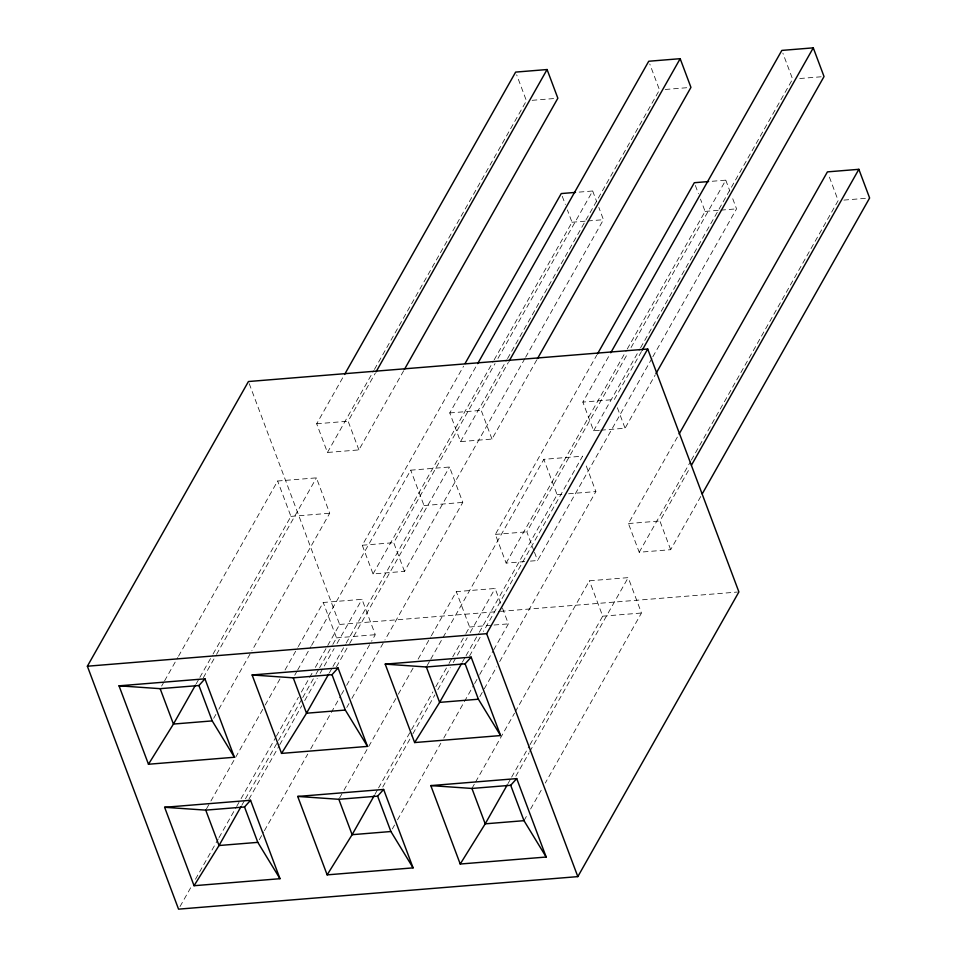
<?xml version="1.0" encoding="UTF-8"?>
<svg xmlns="http://www.w3.org/2000/svg" width="957" height="957" viewBox="0 0 957 957"><rect width="100%" height="100%" fill="white"/><g stroke="black" fill="none" stroke-linecap="round" stroke-linejoin="round"><path stroke-width="0.72" stroke-dasharray="4.79 3.59" d="M161.625 686.073L163.826 682.185M164.568 680.882L177.775 657.519M178.516 656.227L277.65 481.012L316.42 477.854L329.698 513.239L251.87 650.82M403.675 370.742L358.887 449.91L327.45 452.47L316.683 423.772L343.838 375.754M196.197 683.824L199.14 678.633M199.869 677.341L212.358 655.27M213.088 653.978L290.928 516.397L277.65 481.012M327.45 452.47L373.697 370.706M374.438 369.414L526.422 100.784L516.672 74.825M358.887 449.91L348.121 421.212L375.288 373.194M203.339 677.723L215.815 655.665M216.557 654.361L316.42 477.854M213.686 718.3L215.887 714.412M218.818 709.221L251.129 652.112M206.485 808.832L210.157 802.349M210.887 801.045L264.491 706.302M265.221 705.01L280.652 677.759M285.054 669.972L297.531 647.901M298.273 646.609L323.239 602.479L362.009 599.321L375.288 634.706L371.627 641.19M524.891 358.552L404.476 571.365L373.039 573.937L362.272 545.239L463.595 366.16M294.72 675.235L296.921 671.336M297.651 670.044L310.869 646.681M311.611 645.377L410.732 470.174L449.515 467.016L462.793 502.401L384.953 639.97M536.769 359.904L491.982 439.06L460.544 441.62L449.766 412.934L476.933 364.916M180.024 906.554L191.795 885.751M195.467 879.256L218.268 838.954M219.009 837.65L235.924 807.756M236.654 806.452L240.339 799.956M241.068 798.652L275.64 737.56M276.37 736.256L298.44 697.258M301.383 692.055L312.413 672.556M315.355 667.352L339.627 624.454L248.437 381.532M241.798 805.292L244.729 800.1M245.47 798.796L277.769 741.699M278.511 740.395L302.005 698.861M302.735 697.569L315.224 675.498M315.954 674.207L318.896 669.015M319.626 667.711L332.115 645.652M332.845 644.36L336.517 637.864L323.239 602.479M373.039 573.937L493.453 361.112M494.183 359.808L572.011 222.251L567.393 209.954M404.476 571.365L393.71 542.679L495.032 363.588M497.963 358.408L592.682 190.993L578.387 192.166M248.928 799.191L279.037 745.982M279.767 744.678L301.802 705.74M304.733 700.548L317.222 678.489M320.152 673.297L334.113 648.643M337.043 643.451L362.009 599.321M329.292 672.986L332.235 667.795M332.964 666.491L345.453 644.432M346.183 643.128L424.023 505.559L410.732 470.174M460.544 441.62L506.791 359.868M507.533 358.576L659.505 89.946L649.767 63.987M491.982 439.06L481.204 410.374L508.37 362.356M336.433 666.885L348.91 644.815M349.652 643.523L449.515 467.016M525.62 357.248L603.448 219.691L598.831 207.394M259.275 839.768L263.677 831.98M264.419 830.688L307.735 754.104M310.678 748.912L340.776 695.703M341.517 694.411L343.719 690.511M346.649 685.32L370.885 642.494M346.769 707.462L348.982 703.562M351.913 698.371L384.224 641.274M339.579 797.994L343.24 791.511M343.982 790.207L397.586 695.464M398.315 694.172L413.735 666.909M418.149 659.122L430.626 637.063M431.356 635.759L456.322 591.641L495.104 588.471L501.229 604.812M524.711 561.58L506.133 563.087L495.355 534.401L596.678 355.31M427.073 665.689L430.016 660.497M430.746 659.194L543.827 459.324L582.598 456.166L483.476 631.381M599.345 430.315L593.627 430.782L582.861 402.096L610.028 354.078M374.881 794.442L377.824 789.25M378.553 787.958L410.864 730.849M411.606 729.557L432.899 691.911M435.83 686.719L448.319 664.66M449.048 663.368L451.991 658.177M452.721 656.873L465.198 634.814M465.939 633.51L469.612 627.026L456.322 591.641M506.133 563.087L626.536 350.262M627.278 348.97L705.106 211.413L700.488 199.116M533.982 550.969L526.805 531.841L628.115 352.75M631.058 347.558L725.765 180.155L710.046 181.435M382.752 787.049L412.132 735.132M412.862 733.84L434.885 694.902M437.827 689.71L450.304 667.651M453.247 662.459L467.195 637.793M470.138 632.601L495.104 588.471M462.387 662.136L465.317 656.945M466.059 655.653L478.536 633.582M479.278 632.29L557.106 494.721L543.827 459.324M593.627 430.782L639.886 349.03M640.616 347.726L792.599 79.108L782.862 53.149M641.465 351.518L614.298 399.524L582.861 402.096M469.516 656.035L480.534 636.572M530.429 561.113L537.571 560.527L652.1 358.085M652.841 356.794L736.543 208.853L731.926 196.556M392.37 828.929L394.571 825.03M397.502 819.838L440.83 743.266M443.761 738.074L473.871 684.865M474.612 683.561L479.014 675.774M479.744 674.482L492.963 651.119M493.692 649.827L508.382 623.868L501.743 606.176M600.781 430.195L625.065 428.222L655.174 375.012M479.864 696.624L483.536 690.129M484.266 688.837L496.755 666.766M499.686 661.574L595.888 491.563L585.158 462.973M471.933 788.448L474.863 783.257M475.605 781.965L514.519 713.18M515.249 711.876L589.416 580.791L628.199 577.633L641.477 613.018L545.287 783.041M700.763 496.48L670.666 549.689L639.216 552.249L628.45 523.551L678.381 435.315M507.976 783.604L510.918 778.412M511.648 777.12L529.269 745.97M530.011 744.666L602.707 616.176L589.416 580.791M639.216 552.249L690.619 461.406M691.349 460.114L838.188 200.563L828.451 174.605M670.666 549.689L659.887 520.991L689.997 467.782M515.847 776.211L529.065 752.848M529.795 751.544L628.199 577.633M523.993 820.675L527.654 814.192M530.597 809L542.344 788.233M532.128 100.318L555 98.463M665.223 89.48L688.095 87.613M799.741 78.522L821.178 76.775M572.011 222.251L586.294 221.091M587.73 220.971L603.448 219.691M705.106 211.413L719.389 210.241M720.824 210.133L736.543 208.853M843.907 200.097L869.626 198.003M316.683 423.772L348.121 421.212M449.766 412.934L481.204 410.374M290.928 516.397L329.698 513.239M424.023 505.559L462.793 502.401M557.106 494.721L562.86 494.243M568.602 493.776L595.888 491.563M362.272 545.239L393.71 542.679M495.355 534.401L526.805 531.841M628.45 523.551L659.887 520.991M339.627 624.454L499.04 611.475M500.523 611.356L737.404 592.048M336.517 637.864L375.288 634.706M469.612 627.026L492.592 625.148M494.027 625.029L508.382 623.868M602.707 616.176L641.477 613.018M725.765 180.155L729.868 191.089M695.356 185.455L698.431 193.649M592.682 190.993L596.785 201.927M562.261 196.293L565.348 204.487M617.373 407.73L625.065 428.222M534.496 552.333L537.571 560.527"/><path stroke-width="1.44" d="M87.374 666.216L248.437 381.532L647.71 349.006L738.9 591.928L577.825 876.624L178.552 909.15L87.374 666.216L486.646 633.69L647.71 349.006M344.58 374.462L515.644 72.098L547.081 69.538L557.859 98.224L404.404 369.45M195.467 685.128L173.444 724.054L148.467 764.248L234.393 757.25L204.954 678.824L119.027 685.822L148.467 764.248M376.017 371.902L547.081 69.538M465.054 363.564L561.245 193.565L575.528 192.393M477.675 363.624L648.738 61.248L680.176 58.688L690.942 87.386L537.499 358.6M241.056 806.584L219.033 845.521L194.056 885.715L279.982 878.705L250.555 800.279L164.616 807.289L194.056 885.715M328.562 674.278L306.527 713.216L281.549 753.398L367.488 746.4L338.048 667.974L252.122 674.972L281.549 753.398M509.112 361.052L680.176 58.688M597.419 354.018L694.327 182.715L708.623 181.555M610.757 352.774L781.833 50.41L813.271 47.85L824.037 76.548L655.904 373.72M374.151 795.746L352.128 834.683L327.15 874.865L413.077 867.867L383.637 789.441L297.711 796.439L327.15 874.865M461.657 663.44L439.622 702.378L414.644 742.56L500.583 735.562L471.143 657.136L385.204 664.134L414.644 742.56M642.195 350.214L813.271 47.85M679.111 434.011L827.422 171.877L858.86 169.317L869.626 198.003L702.235 493.884M507.246 784.907L485.211 823.833L460.233 864.027L546.172 857.029L516.732 778.603L430.806 785.601L460.233 864.027M691.456 465.186L858.86 169.317M119.027 685.822L160.154 688.669L198.936 685.511L204.954 678.824M252.122 674.972L293.249 677.831L332.019 674.673L338.048 667.974M164.616 807.289L205.743 810.136L244.525 806.978L250.555 800.279M385.204 664.134L426.344 666.981L465.114 663.823L471.143 657.136M297.711 796.439L338.838 799.298L377.62 796.14L383.637 789.441M430.806 785.601L471.933 788.448L510.703 785.29L516.732 778.603M234.393 757.25L212.215 720.896L173.444 724.054L160.154 688.669M367.488 746.4L345.31 710.058L306.527 713.216L293.249 677.831M500.583 735.562L478.392 699.22L439.622 702.378L426.344 666.981M279.982 878.705L257.804 842.363L219.033 845.521L205.743 810.136M413.077 867.867L390.899 831.525L352.128 834.683L338.838 799.298M546.172 857.029L523.993 820.675L485.211 823.833L471.933 788.448M486.646 633.69L577.825 876.624M465.114 663.823L478.392 699.22M510.703 785.29L523.993 820.675M332.019 674.673L345.31 710.058M377.62 796.14L390.899 831.525M198.936 685.511L212.215 720.896M244.525 806.978L257.804 842.363"/></g></svg>
